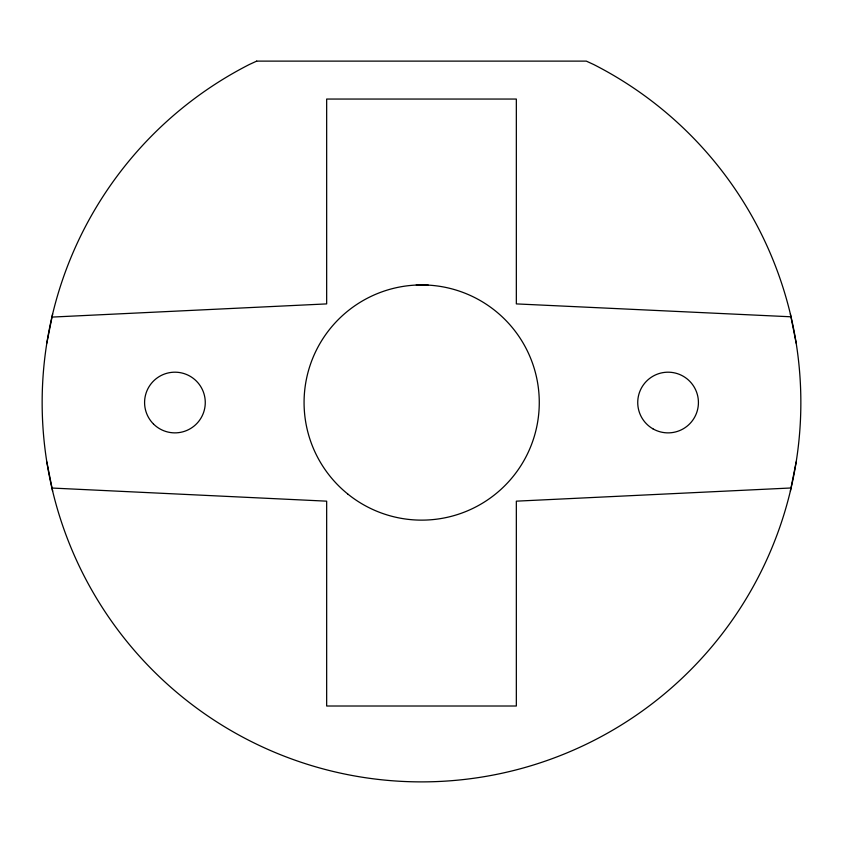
<?xml version="1.0" encoding="UTF-8"?>
<svg xmlns="http://www.w3.org/2000/svg" width="843" height="843" viewBox="0 0 843 843"><rect width="100%" height="100%" fill="white"/><g stroke="black" fill="none" stroke-linecap="round" stroke-linejoin="round"><path stroke-width="1.26" d="M46.818 343.185L52.635 313.975M790.365 491.09L796.182 461.88M790.924 316.789L516.337 303.901L516.337 99.052L326.662 99.052L326.662 303.901L52.013 317.084M790.987 487.981L516.337 501.163L516.337 706.012L326.662 706.012L326.662 501.163L52.024 488.044M416.263 284.934L428.044 284.934M790.365 313.975L796.182 343.185M46.818 461.88L52.635 491.09M256.683 61.117L249.275 64.532A379.35 379.35 0 0 0 126.692 641.27A379.35 379.35 0 0 0 716.308 641.27A379.35 379.35 0 0 0 593.725 64.532L586.317 61.117L256.683 61.117M347.664 493.924A117.598 117.598 0 0 0 537.823 420.931A117.598 117.598 0 0 0 379.529 292.742A117.598 117.598 0 0 0 347.664 493.924M652.904 428.813A30.348 30.348 0 0 0 698.425 402.532A30.348 30.348 0 0 0 652.904 376.252A30.348 30.348 0 0 0 652.904 428.813M153.468 423.987A30.348 30.348 0 0 0 204.238 410.383A30.348 30.348 0 0 0 167.072 373.217A30.348 30.348 0 0 0 153.468 423.987"/></g></svg>
